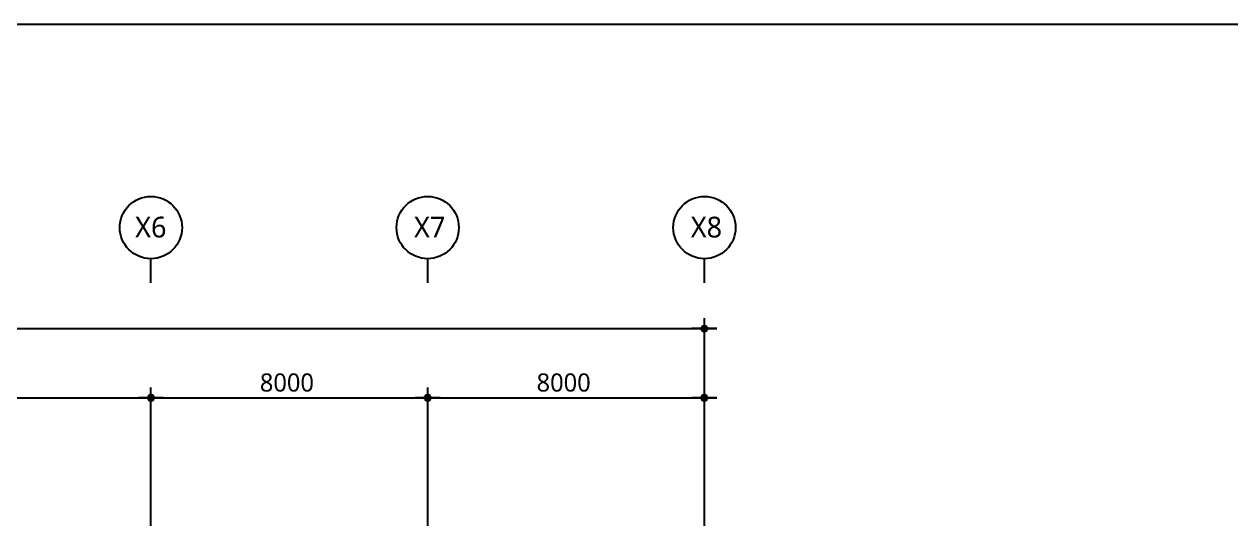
# Model space of a CAD drawing. Header units: millimetres. Extents: x 16332047 to 33387680, y -14835522 to -7015081.
# Drawn here: x 17155344 to 17190225, y -7453616 to -7439115 of the extents above; entities that cross this region are included whole.
import ezdxf
from ezdxf.enums import TextEntityAlignment as Align

# ---------------------------------------------------------------- set-up
doc = ezdxf.new("R2010")
doc.units = ezdxf.units.MM
doc.header["$LTSCALE"] = 300
doc.header["$MEASUREMENT"] = 0
doc.layers.add('3', color=3, linetype='CONTINUOUS')
doc.layers.add('arch', color=255, linetype='CONTINUOUS', lineweight=25)
doc.styles.add('맑은 고딕', font='malgun.ttf')

msp = doc.modelspace()

# ---------------------------------------------------------------- linework, layer by layer
at = {"layer": '3', "color": 0, "linetype": 'Continuous'}
msp.add_line((17096778, -7439115), (17200609, -7439115), dxfattribs=at)
at = {"layer": 'arch'}
for p, q in [((17159009, -7446594), (17159009, -7445894)), ((17167009, -7446594), (17167009, -7445894)), ((17175009, -7446594), (17175009, -7445894)), ((17175009, -7453616), (17175009, -7447616)), ((17175009, -7453616), (17175009, -7447616)), ((17133209, -7447916), (17175009, -7447916)), ((17174649, -7447916), (17175369, -7447916)), ((17175369, -7447916), (17174649, -7447916)), ((17150189, -7449916), (17158829, -7449916)), ((17158649, -7449916), (17159369, -7449916)), ((17159369, -7449916), (17158649, -7449916)), ((17159009, -7453616), (17159009, -7449616)), ((17159009, -7453616), (17159009, -7449616)), ((17159189, -7449916), (17166829, -7449916)), ((17166649, -7449916), (17167369, -7449916)), ((17167369, -7449916), (17166649, -7449916)), ((17167009, -7453611), (17167009, -7449616)), ((17167009, -7453616), (17167009, -7449616)), ((17167189, -7449916), (17174829, -7449916)), ((17174649, -7449916), (17175369, -7449916)), ((17175369, -7449916), (17174649, -7449916))]:
    msp.add_line(p, q, dxfattribs=at)
for centre, radius in [((17159009, -7444994), 900), ((17167009, -7444994), 900), ((17175009, -7444994), 900), ((17175009, -7447916), 90), ((17175009, -7447916), 90), ((17175009, -7447916), 45), ((17175009, -7447916), 45), ((17159009, -7449916), 90), ((17159009, -7449916), 90), ((17159009, -7449916), 45), ((17159009, -7449916), 45), ((17167009, -7449916), 90), ((17167009, -7449916), 90), ((17167009, -7449916), 45), ((17167009, -7449916), 45), ((17175009, -7449916), 90), ((17175009, -7449916), 90), ((17175009, -7449916), 45), ((17175009, -7449916), 45)]:
    msp.add_circle(centre, radius, dxfattribs=at)

# ---------------------------------------------------------------- texts
at = {"layer": 'arch', "style": '맑은 고딕'}
for s, p in [('X6', (17159006, -7444981)), ('X7', (17167067, -7444981)), ('X8', (17175067, -7444981))]:
    msp.add_text(s, height=600, dxfattribs=at).set_placement(p, align=Align.MIDDLE_CENTER)
for p in [(17162157, -7449735), (17170157, -7449735)]:
    msp.add_text('8000', height=525, dxfattribs=at).set_placement(p)

doc.saveas('drawing.dxf')
